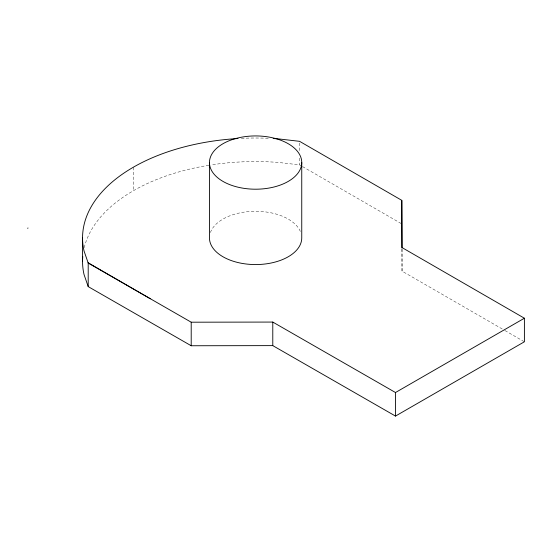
<?xml version="1.0" encoding="UTF-8"?>
<svg xmlns="http://www.w3.org/2000/svg" width="552" height="552" viewBox="0 0 552 552"><rect width="100%" height="100%" fill="white"/><g stroke="black" fill="none" stroke-linecap="round" stroke-linejoin="round"><path stroke-width="0.41" stroke-dasharray="2.76 2.07" d="M301.806 166.166L299.57 164.875L278.194 162.419A173.052 99.912 0 0 0 210.816 164.965M302.551 166.594L401.808 223.905M401.932 248.807L402.035 271.129L504.252 330.144M505.004 330.579L524.4 341.778M402.035 249.262L402.035 271.129M299.57 143.009L299.57 152.255M299.57 158.148L299.57 164.875M133.239 167.277L133.239 190.826M84.228 247.627A173.052 99.912 0 0 1 209.981 165.096M241.355 138.352A173.052 99.912 0 0 1 269.017 138.317M210.415 232.53A46.147 26.641 0 0 1 255.604 211.285A46.147 26.641 0 0 1 300.799 232.53"/><path stroke-width="0.83" d="M27.6 228.266L28.048 228.01M238.009 138.531A173.052 99.912 0 0 0 84.035 250.967L88.203 263.062L191.206 322.202L272.785 322.071L395.487 392.527L524.4 318.228L524.4 341.778L395.487 416.077L272.785 345.621L191.206 345.752L88.203 286.612L84.035 274.517A173.052 99.912 0 0 1 82.765 256.577M524.4 318.228L402.035 247.579L401.808 200.355L299.57 141.326L278.194 138.869A173.052 99.912 0 0 0 273.199 138.531M88.092 262.738L150.303 298.722M401.925 247.945L401.808 200.355M395.487 392.527L395.487 416.077M301.751 162.571A46.147 26.641 0 0 1 232.53 185.638A46.147 26.641 0 0 1 232.53 139.497A46.147 26.641 0 0 1 301.751 162.571L301.751 237.926A46.147 26.641 0 0 1 255.604 264.567A46.147 26.641 0 0 1 209.463 237.926L209.463 162.571M272.785 322.071L272.785 345.621M191.206 322.202L191.206 345.752M88.203 263.062L88.203 286.612M82.558 237.926L82.558 261.475"/></g></svg>
